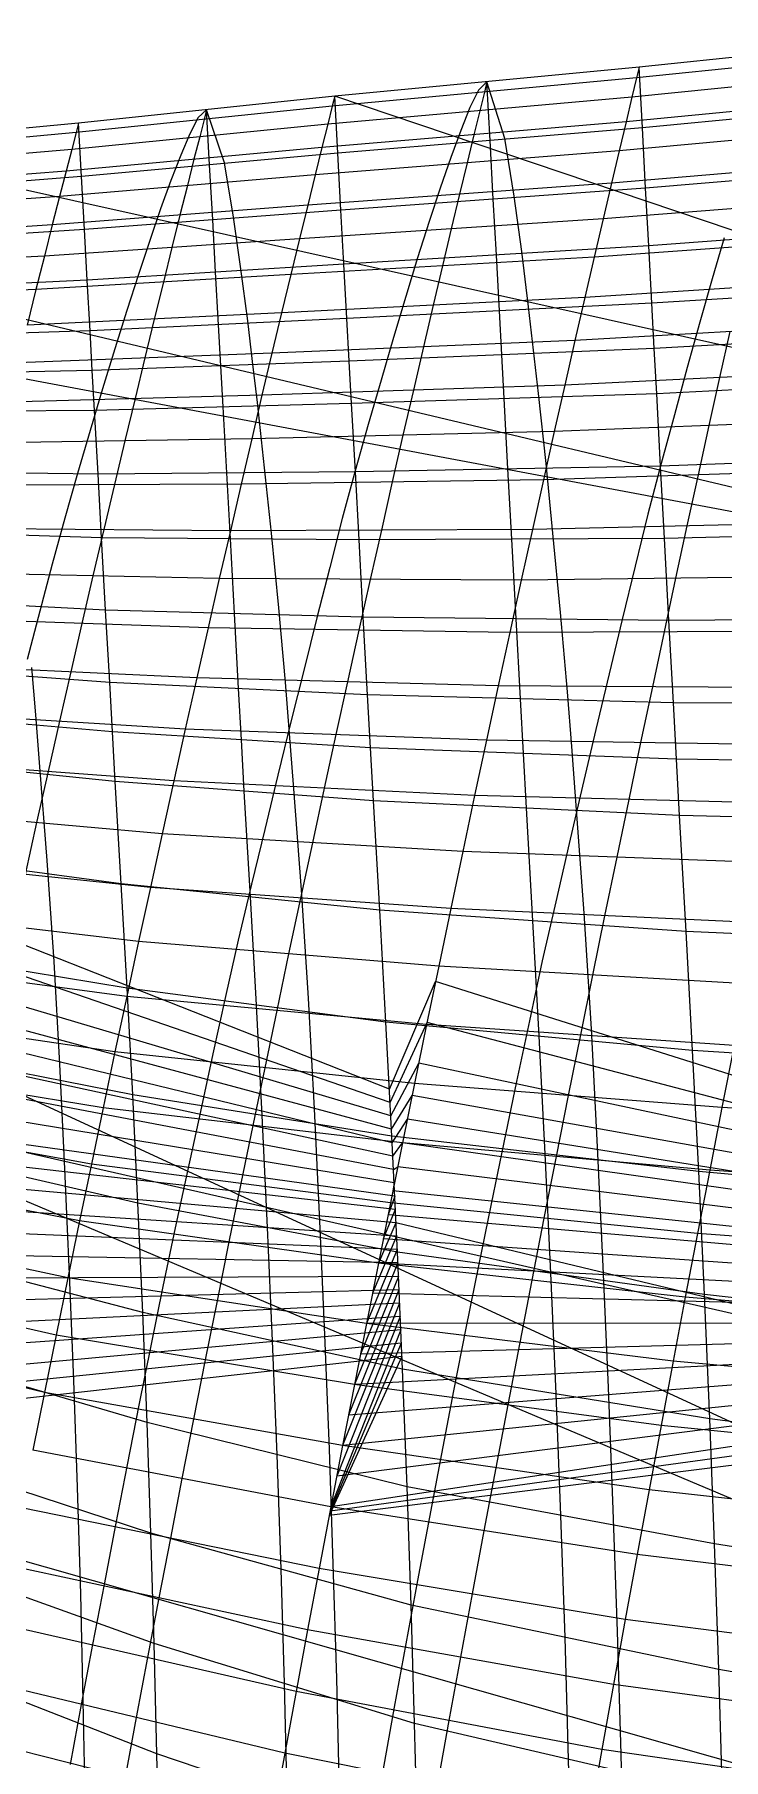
# Model space of a CAD drawing. Extents: x -530 to 530, y -2 to 255.
# Drawn here: x -480.3 to -453.5, y 173.8 to 240.8 of the extents above; entities that cross this region are included whole.
import ezdxf

# ---------------------------------------------------------------- set-up
doc = ezdxf.new("R2010")
doc.units = 0
doc.header["$MEASUREMENT"] = 0
doc.layers.add('default', color=7, linetype='Continuous')

msp = doc.modelspace()

# ---------------------------------------------------------------- linework, layer by layer
at = {"layer": 'default', "color": 5, "linetype": 'Continuous'}
for p, q in [((-444.76, 240.751, 184.698), (-456.807, 239.477, 199.979)), ((-444.76, 240.751, 184.698), (-456.807, 239.477, 199.979)), ((-444.86, 240.316, 184.645), (-456.906, 239.065, 199.933)), ((-456.807, 239.477, 199.979), (-468.616, 238.355, 214.58)), ((-456.807, 239.477, 199.979), (-468.616, 238.355, 214.58)), ((-445.043, 239.526, 184.548), (-457.085, 238.317, 199.849)), ((-456.807, 239.477, 199.979), (-456.906, 239.065, 199.933)), ((-456.906, 239.065, 199.933), (-468.713, 237.967, 214.54)), ((-445.275, 238.514, 184.426), (-457.314, 237.358, 199.742)), ((-456.906, 239.065, 199.933), (-457.085, 238.317, 199.849)), ((-468.713, 237.967, 214.54), (-478.653, 236.945, 229.655)), ((-468.616, 238.355, 214.58), (-478.559, 237.306, 229.687)), ((-468.616, 238.355, 214.58), (-478.559, 237.306, 229.687)), ((-457.085, 238.317, 199.849), (-468.889, 237.264, 214.468)), ((-468.713, 237.967, 214.54), (-468.889, 237.264, 214.468)), ((-468.616, 238.355, 214.58), (-468.713, 237.967, 214.54)), ((-457.085, 238.317, 199.849), (-457.314, 237.358, 199.742)), ((-478.559, 237.306, 229.687), (-488.165, 236.398, 244.044)), ((-478.559, 237.306, 229.687), (-488.165, 236.398, 244.044)), ((-468.889, 237.264, 214.468), (-478.823, 236.289, 229.595)), ((-478.559, 237.306, 229.687), (-478.653, 236.945, 229.655)), ((-457.314, 237.358, 199.742), (-469.113, 236.362, 214.377)), ((-468.889, 237.264, 214.468), (-469.113, 236.362, 214.377)), ((-457.314, 237.358, 199.742), (-457.581, 236.236, 199.618)), ((-445.546, 237.328, 184.284), (-457.581, 236.236, 199.618)), ((-478.653, 236.945, 229.655), (-488.255, 236.064, 244.019)), ((-478.653, 236.945, 229.655), (-478.823, 236.289, 229.595)), ((-478.823, 236.289, 229.595), (-488.419, 235.458, 243.973)), ((-469.113, 236.362, 214.377), (-479.04, 235.448, 229.52)), ((-478.823, 236.289, 229.595), (-479.04, 235.448, 229.52)), ((-469.113, 236.362, 214.377), (-469.374, 235.307, 214.271)), ((-457.581, 236.236, 199.618), (-469.374, 235.307, 214.271)), ((-457.581, 236.236, 199.618), (-457.88, 234.975, 199.479)), ((-445.848, 235.996, 184.126), (-457.88, 234.975, 199.479)), ((-479.04, 235.448, 229.52), (-488.627, 234.681, 243.915)), ((-479.04, 235.448, 229.52), (-479.294, 234.463, 229.432)), ((-469.374, 235.307, 214.271), (-479.294, 234.463, 229.432)), ((-469.374, 235.307, 214.271), (-469.666, 234.121, 214.154)), ((-479.294, 234.463, 229.432), (-488.871, 233.771, 243.848)), ((-479.294, 234.463, 229.432), (-479.576, 233.357, 229.335)), ((-457.88, 234.975, 199.479), (-469.666, 234.121, 214.154)), ((-457.88, 234.975, 199.479), (-458.203, 233.597, 199.33)), ((-446.176, 234.541, 183.955), (-458.203, 233.597, 199.33)), ((-469.666, 234.121, 214.154), (-479.576, 233.357, 229.335)), ((-469.666, 234.121, 214.154), (-469.982, 232.825, 214.027)), ((-479.576, 233.357, 229.335), (-489.142, 232.749, 243.774)), ((-479.576, 233.357, 229.335), (-479.883, 232.148, 229.23)), ((-458.203, 233.597, 199.33), (-469.982, 232.825, 214.027)), ((-458.203, 233.597, 199.33), (-458.549, 232.113, 199.172)), ((-469.982, 232.825, 214.027), (-479.883, 232.148, 229.23)), ((-469.982, 232.825, 214.027), (-470.321, 231.429, 213.892)), ((-446.527, 232.974, 183.774), (-458.549, 232.113, 199.172)), ((-479.883, 232.148, 229.23), (-489.437, 231.632, 243.694)), ((-479.883, 232.148, 229.23), (-480.21, 230.846, 229.119)), ((-458.549, 232.113, 199.172), (-470.321, 231.429, 213.892)), ((-458.549, 232.113, 199.172), (-458.914, 230.537, 199.005)), ((-470.321, 231.429, 213.892), (-480.21, 230.846, 229.119)), ((-470.321, 231.429, 213.892), (-470.678, 229.947, 213.75)), ((-446.897, 231.31, 183.583), (-458.914, 230.537, 199.005)), ((-480.21, 230.846, 229.119), (-489.751, 230.43, 243.609)), ((-480.21, 230.846, 229.119), (-480.556, 229.463, 229.002)), ((-458.914, 230.537, 199.005), (-470.678, 229.947, 213.75)), ((-458.914, 230.537, 199.005), (-459.295, 228.875, 198.833)), ((-470.678, 229.947, 213.75), (-480.556, 229.463, 229.002)), ((-470.678, 229.947, 213.75), (-471.051, 228.385, 213.604)), ((-447.283, 229.555, 183.386), (-459.295, 228.875, 198.833)), ((-471.051, 228.385, 213.604), (-480.918, 228.006, 228.881)), ((-471.051, 228.385, 213.604), (-471.439, 226.753, 213.452)), ((-459.295, 228.875, 198.833), (-471.051, 228.385, 213.604)), ((-459.295, 228.875, 198.833), (-459.691, 227.14, 198.654)), ((-447.685, 227.723, 183.18), (-459.691, 227.14, 198.654)), ((-459.691, 227.14, 198.654), (-471.439, 226.753, 213.452)), ((-459.691, 227.14, 198.654), (-460.098, 225.335, 198.471)), ((-471.439, 226.753, 213.452), (-481.293, 226.483, 228.755)), ((-471.439, 226.753, 213.452), (-471.837, 225.055, 213.297)), ((-448.098, 225.816, 182.971), (-460.098, 225.335, 198.471)), ((-471.837, 225.055, 213.297), (-481.68, 224.899, 228.628)), ((-471.837, 225.055, 213.297), (-472.248, 223.298, 213.138)), ((-460.098, 225.335, 198.471), (-471.837, 225.055, 213.297)), ((-460.098, 225.335, 198.471), (-460.518, 223.467, 198.284)), ((-448.524, 223.844, 182.757), (-460.518, 223.467, 198.284)), ((-472.248, 223.298, 213.138), (-482.077, 223.26, 228.497)), ((-472.248, 223.298, 213.138), (-472.667, 221.488, 212.977)), ((-460.518, 223.467, 198.284), (-472.248, 223.298, 213.138)), ((-460.518, 223.467, 198.284), (-460.946, 221.541, 198.095)), ((-448.958, 221.811, 182.539), (-460.946, 221.541, 198.095)), ((-472.667, 221.488, 212.977), (-482.484, 221.571, 228.365)), ((-472.667, 221.488, 212.977), (-473.094, 219.627, 212.815)), ((-460.946, 221.541, 198.095), (-472.667, 221.488, 212.977)), ((-460.946, 221.541, 198.095), (-461.382, 219.563, 197.903)), ((-473.094, 219.627, 212.815), (-482.897, 219.836, 228.232)), ((-449.4, 219.722, 182.319), (-461.382, 219.563, 197.903)), ((-473.094, 219.627, 212.815), (-473.529, 217.722, 212.65)), ((-461.382, 219.563, 197.903), (-473.094, 219.627, 212.815)), ((-461.382, 219.563, 197.903), (-461.827, 217.538, 197.709)), ((-473.529, 217.722, 212.65), (-483.319, 218.058, 228.097)), ((-473.529, 217.722, 212.65), (-473.968, 215.775, 212.486)), ((-461.827, 217.538, 197.709), (-473.529, 217.722, 212.65)), ((-461.827, 217.538, 197.709), (-462.275, 215.468, 197.514)), ((-449.851, 217.583, 182.096), (-461.827, 217.538, 197.709)), ((-473.968, 215.775, 212.486), (-483.744, 216.242, 227.962)), ((-473.968, 215.775, 212.486), (-474.414, 213.79, 212.32)), ((-462.275, 215.468, 197.514), (-473.968, 215.775, 212.486)), ((-462.275, 215.468, 197.514), (-462.73, 213.357, 197.318)), ((-450.306, 215.397, 181.873), (-462.275, 215.468, 197.514)), ((-474.414, 213.79, 212.32), (-484.176, 214.39, 227.826)), ((-474.414, 213.79, 212.32), (-474.863, 211.772, 212.154)), ((-462.73, 213.357, 197.318), (-474.414, 213.79, 212.32)), ((-462.73, 213.357, 197.318), (-463.189, 211.211, 197.121)), ((-450.767, 213.168, 181.647), (-462.73, 213.357, 197.318)), ((-474.863, 211.772, 212.154), (-484.611, 212.507, 227.69)), ((-474.863, 211.772, 212.154), (-475.315, 209.72, 211.989)), ((-463.189, 211.211, 197.121), (-474.863, 211.772, 212.154)), ((-463.189, 211.211, 197.121), (-463.65, 209.029, 196.926)), ((-451.232, 210.902, 181.421), (-463.189, 211.211, 197.121)), ((-475.315, 209.72, 211.989), (-485.049, 210.592, 227.555)), ((-475.315, 209.72, 211.989), (-475.769, 207.64, 211.824)), ((-463.65, 209.029, 196.926), (-475.315, 209.72, 211.989)), ((-463.65, 209.029, 196.926), (-464.115, 206.818, 196.73)), ((-451.7, 208.598, 181.196), (-463.65, 209.029, 196.926)), ((-475.769, 207.64, 211.824), (-485.49, 208.652, 227.421)), ((-475.769, 207.64, 211.824), (-476.227, 205.535, 211.658)), ((-464.115, 206.818, 196.73), (-475.769, 207.64, 211.824)), ((-476.227, 205.535, 211.658), (-485.933, 206.688, 227.286)), ((-464.115, 206.818, 196.73), (-464.583, 204.58, 196.533)), ((-452.171, 206.263, 180.97), (-464.115, 206.818, 196.73)), ((-476.227, 205.535, 211.658), (-476.684, 203.405, 211.495)), ((-464.583, 204.58, 196.533), (-476.227, 205.535, 211.658)), ((-476.684, 203.405, 211.495), (-486.376, 204.701, 227.153)), ((-464.583, 204.58, 196.533), (-465.05, 202.315, 196.34)), ((-452.645, 203.9, 180.744), (-464.583, 204.58, 196.533)), ((-476.684, 203.405, 211.495), (-477.143, 201.254, 211.333)), ((-465.05, 202.315, 196.34), (-476.684, 203.405, 211.495)), ((-477.143, 201.254, 211.333), (-486.821, 202.694, 227.021)), ((-465.05, 202.315, 196.34), (-465.518, 200.028, 196.147)), ((-453.118, 201.509, 180.521), (-465.05, 202.315, 196.34)), ((-477.143, 201.254, 211.333), (-477.601, 199.085, 211.172)), ((-465.518, 200.028, 196.147), (-477.143, 201.254, 211.333)), ((-453.118, 201.509, 180.521), (-453.593, 199.094, 180.298)), ((-477.601, 199.085, 211.172), (-487.265, 200.67, 226.89)), ((-465.518, 200.028, 196.147), (-465.986, 197.722, 195.955)), ((-453.593, 199.094, 180.298), (-465.518, 200.028, 196.147)), ((-477.601, 199.085, 211.172), (-478.06, 196.899, 211.012)), ((-465.986, 197.722, 195.955), (-477.601, 199.085, 211.172)), ((-453.593, 199.094, 180.298), (-454.068, 196.659, 180.077)), ((-439.705, 198.286, 165.255), (-453.593, 199.094, 180.298)), ((-478.06, 196.899, 211.012), (-487.71, 198.631, 226.761)), ((-465.986, 197.722, 195.955), (-466.455, 195.398, 195.765)), ((-454.068, 196.659, 180.077), (-465.986, 197.722, 195.955)), ((-478.06, 196.899, 211.012), (-478.517, 194.699, 210.855)), ((-466.455, 195.398, 195.765), (-478.06, 196.899, 211.012)), ((-478.517, 194.699, 210.855), (-488.153, 196.578, 226.633)), ((-454.068, 196.659, 180.077), (-454.543, 194.205, 179.858)), ((-440.179, 195.733, 165), (-454.068, 196.659, 180.077)), ((-466.455, 195.398, 195.765), (-466.921, 193.06, 195.578)), ((-454.543, 194.205, 179.858), (-466.455, 195.398, 195.765)), ((-478.972, 192.487, 210.7), (-488.594, 194.514, 226.508)), ((-478.517, 194.699, 210.855), (-478.972, 192.487, 210.7)), ((-466.921, 193.06, 195.578), (-478.517, 194.699, 210.855)), ((-454.543, 194.205, 179.858), (-455.016, 191.736, 179.641)), ((-440.654, 193.16, 164.748), (-454.543, 194.205, 179.858)), ((-466.921, 193.06, 195.578), (-467.386, 190.707, 195.393)), ((-455.016, 191.736, 179.641), (-466.921, 193.06, 195.578)), ((-479.426, 190.264, 210.547), (-489.034, 192.439, 226.384)), ((-478.972, 192.487, 210.7), (-479.426, 190.264, 210.547)), ((-467.386, 190.707, 195.393), (-478.972, 192.487, 210.7)), ((-455.016, 191.736, 179.641), (-455.487, 189.252, 179.427)), ((-441.127, 190.57, 164.498), (-455.016, 191.736, 179.641)), ((-479.876, 188.032, 210.397), (-489.47, 190.357, 226.263)), ((-479.426, 190.264, 210.547), (-479.876, 188.032, 210.397)), ((-467.849, 188.344, 195.21), (-479.426, 190.264, 210.547)), ((-467.386, 190.707, 195.393), (-467.849, 188.344, 195.21)), ((-455.487, 189.252, 179.427), (-467.386, 190.707, 195.393)), ((-455.487, 189.252, 179.427), (-455.956, 186.756, 179.215)), ((-441.598, 187.966, 164.251), (-455.487, 189.252, 179.427)), ((-467.849, 188.344, 195.21), (-468.309, 185.971, 195.03)), ((-455.956, 186.756, 179.215), (-467.849, 188.344, 195.21)), ((-479.876, 188.032, 210.397), (-480.325, 185.793, 210.249)), ((-468.309, 185.971, 195.03), (-479.876, 188.032, 210.397)), ((-455.956, 186.756, 179.215), (-456.422, 184.252, 179.007)), ((-442.067, 185.349, 164.007), (-455.956, 186.756, 179.215)), ((-468.767, 183.591, 194.853), (-480.325, 185.793, 210.249)), ((-468.309, 185.971, 195.03), (-468.767, 183.591, 194.853)), ((-456.422, 184.252, 179.007), (-468.309, 185.971, 195.03)), ((-456.422, 184.252, 179.007), (-456.886, 181.738, 178.802)), ((-442.533, 182.722, 163.766), (-456.422, 184.252, 179.007)), ((-469.22, 181.207, 194.68), (-480.768, 183.55, 210.104)), ((-468.767, 183.591, 194.853), (-469.22, 181.207, 194.68)), ((-456.886, 181.738, 178.802), (-468.767, 183.591, 194.853)), ((-456.886, 181.738, 178.802), (-457.345, 179.221, 178.601)), ((-442.997, 180.087, 163.529), (-456.886, 181.738, 178.802)), ((-469.669, 178.817, 194.51), (-481.208, 181.303, 209.963)), ((-469.22, 181.207, 194.68), (-469.669, 178.817, 194.51)), ((-457.345, 179.221, 178.601), (-469.22, 181.207, 194.68)), ((-470.115, 176.426, 194.343), (-481.645, 179.054, 209.824)), ((-469.669, 178.817, 194.51), (-470.115, 176.426, 194.343)), ((-457.801, 176.698, 178.404), (-469.669, 178.817, 194.51)), ((-457.345, 179.221, 178.601), (-457.801, 176.698, 178.404)), ((-443.455, 177.447, 163.297), (-457.345, 179.221, 178.601)), ((-470.555, 174.035, 194.181), (-482.076, 176.804, 209.689)), ((-470.115, 176.426, 194.343), (-470.555, 174.035, 194.181)), ((-458.252, 174.173, 178.21), (-470.115, 176.426, 194.343)), ((-457.801, 176.698, 178.404), (-458.252, 174.173, 178.21)), ((-443.911, 174.802, 163.068), (-457.801, 176.698, 178.404)), ((-470.99, 171.645, 194.022), (-482.503, 174.556, 209.558)), ((-458.252, 174.173, 178.21), (-458.698, 171.649, 178.021)), ((-444.362, 172.155, 162.844), (-458.252, 174.173, 178.21)), ((-470.555, 174.035, 194.181), (-470.99, 171.645, 194.022)), ((-458.698, 171.649, 178.021), (-470.555, 174.035, 194.181))]:
    msp.add_line(p, q, dxfattribs=at)
at = {"layer": 'default', "color": 3, "linetype": 'Continuous'}
for p, q in [((-456.68, 237.131, 200.264), (-456.807, 239.477, 199.979)), ((-468.495, 236.145, 214.841), (-468.616, 238.355, 214.58)), ((-444.629, 238.277, 185.006), (-456.68, 237.131, 200.264)), ((-478.444, 235.242, 229.925), (-478.559, 237.306, 229.687)), ((-456.68, 237.131, 200.264), (-468.495, 236.145, 214.841)), ((-456.554, 234.785, 200.55), (-456.68, 237.131, 200.264)), ((-468.495, 236.145, 214.841), (-478.444, 235.242, 229.925)), ((-468.374, 233.936, 215.103), (-468.495, 236.145, 214.841)), ((-444.499, 235.803, 185.314), (-456.554, 234.785, 200.55)), ((-478.444, 235.242, 229.925), (-488.056, 234.487, 244.257)), ((-478.329, 233.177, 230.162), (-478.444, 235.242, 229.925)), ((-456.554, 234.785, 200.55), (-468.374, 233.936, 215.103)), ((-456.434, 232.55, 200.821), (-456.554, 234.785, 200.55)), ((-468.374, 233.936, 215.103), (-478.329, 233.177, 230.162)), ((-468.259, 231.831, 215.352), (-468.374, 233.936, 215.103)), ((-478.329, 233.177, 230.162), (-487.946, 232.577, 244.469)), ((-478.22, 231.211, 230.389), (-478.329, 233.177, 230.162)), ((-444.375, 233.446, 185.608), (-456.434, 232.55, 200.821)), ((-456.434, 232.55, 200.821), (-468.259, 231.831, 215.352)), ((-456.314, 230.315, 201.092), (-456.434, 232.55, 200.821)), ((-468.259, 231.831, 215.352), (-478.22, 231.211, 230.389)), ((-468.144, 229.726, 215.601), (-468.259, 231.831, 215.352)), ((-478.22, 231.211, 230.389), (-487.842, 230.757, 244.672)), ((-478.11, 229.244, 230.615), (-478.22, 231.211, 230.389)), ((-444.25, 231.088, 185.901), (-456.314, 230.315, 201.092)), ((-468.144, 229.726, 215.601), (-478.11, 229.244, 230.615)), ((-456.314, 230.315, 201.092), (-468.144, 229.726, 215.601)), ((-468.052, 228.075, 215.797), (-468.144, 229.726, 215.601)), ((-456.219, 228.561, 201.306), (-456.314, 230.315, 201.092)), ((-478.11, 229.244, 230.615), (-487.737, 228.938, 244.875)), ((-478.024, 227.701, 230.793), (-478.11, 229.244, 230.615)), ((-444.152, 229.24, 186.132), (-456.219, 228.561, 201.306)), ((-456.219, 228.561, 201.306), (-468.052, 228.075, 215.797)), ((-456.123, 226.808, 201.519), (-456.219, 228.561, 201.306)), ((-478.024, 227.701, 230.793), (-487.655, 227.51, 245.034)), ((-468.052, 228.075, 215.797), (-478.024, 227.701, 230.793)), ((-477.937, 226.159, 230.97), (-478.024, 227.701, 230.793)), ((-467.961, 226.423, 215.993), (-468.052, 228.075, 215.797)), ((-444.054, 227.391, 186.363), (-456.123, 226.808, 201.519)), ((-467.961, 226.423, 215.993), (-477.937, 226.159, 230.97)), ((-456.123, 226.808, 201.519), (-467.961, 226.423, 215.993)), ((-467.817, 223.779, 216.306), (-467.961, 226.423, 215.993)), ((-455.972, 224, 201.86), (-456.123, 226.808, 201.519)), ((-477.937, 226.159, 230.97), (-487.572, 226.082, 245.193)), ((-477.8, 223.688, 231.254), (-477.937, 226.159, 230.97)), ((-443.898, 224.429, 186.732), (-455.972, 224, 201.86)), ((-477.8, 223.688, 231.254), (-487.441, 223.796, 245.448)), ((-467.817, 223.779, 216.306), (-477.8, 223.688, 231.254)), ((-477.662, 221.217, 231.539), (-477.8, 223.688, 231.254)), ((-455.972, 224, 201.86), (-467.817, 223.779, 216.306)), ((-467.672, 221.134, 216.619), (-467.817, 223.779, 216.306)), ((-455.822, 221.192, 202.201), (-455.972, 224, 201.86)), ((-477.662, 221.217, 231.539), (-487.31, 221.51, 245.703)), ((-477.506, 218.409, 231.862), (-477.662, 221.217, 231.539)), ((-467.672, 221.134, 216.619), (-477.662, 221.217, 231.539)), ((-455.822, 221.192, 202.201), (-467.672, 221.134, 216.619)), ((-467.507, 218.129, 216.974), (-467.672, 221.134, 216.619)), ((-443.742, 221.468, 187.101), (-455.822, 221.192, 202.201)), ((-455.65, 218.001, 202.589), (-455.822, 221.192, 202.201)), ((-477.506, 218.409, 231.862), (-487.161, 218.911, 245.992)), ((-477.349, 215.601, 232.185), (-477.506, 218.409, 231.862)), ((-467.507, 218.129, 216.974), (-477.506, 218.409, 231.862)), ((-467.343, 215.123, 217.33), (-467.507, 218.129, 216.974)), ((-455.65, 218.001, 202.589), (-467.507, 218.129, 216.974)), ((-443.564, 218.102, 187.52), (-455.65, 218.001, 202.589)), ((-455.478, 214.81, 202.977), (-455.65, 218.001, 202.589)), ((-477.349, 215.601, 232.185), (-487.012, 216.313, 246.281)), ((-477.242, 213.675, 232.406), (-477.349, 215.601, 232.185)), ((-467.343, 215.123, 217.33), (-477.349, 215.601, 232.185)), ((-467.229, 213.062, 217.574), (-467.343, 215.123, 217.33)), ((-455.478, 214.81, 202.977), (-467.343, 215.123, 217.33)), ((-477.242, 213.675, 232.406), (-486.91, 214.531, 246.48)), ((-455.36, 212.621, 203.243), (-455.478, 214.81, 202.977)), ((-443.387, 214.737, 187.939), (-455.478, 214.81, 202.977)), ((-477.134, 211.749, 232.628), (-477.242, 213.675, 232.406)), ((-467.229, 213.062, 217.574), (-477.242, 213.675, 232.406)), ((-467.116, 211.001, 217.818), (-467.229, 213.062, 217.574)), ((-455.36, 212.621, 203.243), (-467.229, 213.062, 217.574)), ((-477.134, 211.749, 232.628), (-486.807, 212.749, 246.679)), ((-455.241, 210.433, 203.509), (-455.36, 212.621, 203.243)), ((-443.265, 212.429, 188.227), (-455.36, 212.621, 203.243)), ((-476.898, 207.786, 233.094), (-477.134, 211.749, 232.628)), ((-467.116, 211.001, 217.818), (-477.134, 211.749, 232.628)), ((-466.868, 206.759, 218.332), (-467.116, 211.001, 217.818)), ((-455.241, 210.433, 203.509), (-467.116, 211.001, 217.818)), ((-454.983, 205.929, 204.069), (-455.241, 210.433, 203.509)), ((-443.142, 210.121, 188.515), (-455.241, 210.433, 203.509)), ((-476.898, 207.786, 233.094), (-486.582, 209.081, 247.096)), ((-476.67, 203.724, 233.562), (-476.898, 207.786, 233.094)), ((-466.868, 206.759, 218.332), (-476.898, 207.786, 233.094)), ((-466.494, 199.807, 219.15), (-485.77, 207.411, 227.335)), ((-466.628, 202.412, 218.848), (-466.868, 206.759, 218.332)), ((-454.983, 205.929, 204.069), (-466.868, 206.759, 218.332)), ((-466.467, 199.288, 219.21), (-486.073, 206.056, 227.244)), ((-454.732, 201.312, 204.631), (-454.983, 205.929, 204.069)), ((-442.875, 205.371, 189.121), (-454.983, 205.929, 204.069)), ((-476.67, 203.724, 233.562), (-486.365, 205.323, 247.515)), ((-466.441, 198.769, 219.27), (-486.376, 204.701, 227.153)), ((-466.414, 198.25, 219.33), (-486.599, 203.697, 227.087)), ((-476.454, 199.585, 234.029), (-476.67, 203.724, 233.562)), ((-466.628, 202.412, 218.848), (-476.67, 203.724, 233.562)), ((-442.441, 196.961, 190.161), (-464.706, 203.982, 196.482)), ((-466.388, 197.731, 219.389), (-486.821, 202.694, 227.021)), ((-466.4, 197.981, 219.361), (-466.628, 202.412, 218.848)), ((-454.732, 201.312, 204.631), (-466.628, 202.412, 218.848)), ((-442.415, 196.442, 190.224), (-465.031, 202.401, 196.348)), ((-466.364, 197.212, 219.448), (-487.043, 201.682, 226.956)), ((-476.454, 199.585, 234.029), (-486.159, 201.492, 247.934)), ((-454.495, 196.608, 205.19), (-454.732, 201.312, 204.631)), ((-442.617, 200.503, 189.729), (-454.732, 201.312, 204.631)), ((-466.339, 196.693, 219.507), (-487.265, 200.67, 226.89)), ((-442.39, 195.923, 190.287), (-465.356, 200.819, 196.214)), ((-466.315, 196.174, 219.565), (-487.487, 199.651, 226.825)), ((-476.252, 195.385, 234.491), (-476.454, 199.585, 234.029)), ((-466.4, 197.981, 219.361), (-476.454, 199.585, 234.029)), ((-442.365, 195.405, 190.35), (-465.612, 199.567, 196.109)), ((-466.29, 195.655, 219.624), (-487.71, 198.631, 226.761)), ((-442.341, 194.886, 190.411), (-465.799, 198.645, 196.032)), ((-466.266, 195.136, 219.683), (-487.931, 197.605, 226.697)), ((-476.252, 195.385, 234.491), (-485.968, 197.606, 248.349)), ((-466.187, 193.485, 219.869), (-466.4, 197.981, 219.361)), ((-454.495, 196.608, 205.19), (-466.4, 197.981, 219.361)), ((-442.317, 194.367, 190.473), (-465.986, 197.722, 195.955)), ((-466.241, 194.617, 219.741), (-488.153, 196.578, 226.633)), ((-442.293, 193.849, 190.534), (-466.174, 196.793, 195.879)), ((-454.272, 191.834, 205.743), (-454.495, 196.608, 205.19)), ((-442.371, 195.541, 190.333), (-454.495, 196.608, 205.19)), ((-466.216, 194.099, 219.8), (-488.373, 195.546, 226.57)), ((-442.27, 193.33, 190.596), (-466.361, 195.863, 195.803)), ((-476.065, 191.14, 234.947), (-476.252, 195.385, 234.491)), ((-466.187, 193.485, 219.869), (-476.252, 195.385, 234.491)), ((-442.246, 192.812, 190.657), (-466.548, 194.931, 195.728)), ((-466.192, 193.58, 219.859), (-488.594, 194.514, 226.508)), ((-476.065, 191.14, 234.947), (-485.789, 193.678, 248.76)), ((-442.222, 192.293, 190.719), (-466.735, 193.995, 195.653)), ((-466.169, 193.061, 219.916), (-488.814, 193.477, 226.446)), ((-442.198, 191.774, 190.78), (-466.921, 193.06, 195.578)), ((-465.989, 188.942, 220.37), (-466.187, 193.485, 219.869)), ((-454.272, 191.834, 205.743), (-466.187, 193.485, 219.869)), ((-466.146, 192.542, 219.973), (-489.034, 192.439, 226.384)), ((-466.124, 192.023, 220.03), (-489.252, 191.398, 226.323)), ((-442.174, 191.256, 190.841), (-467.154, 191.883, 195.485)), ((-454.064, 187.01, 206.287), (-454.272, 191.834, 205.743)), ((-442.14, 190.506, 190.93), (-454.272, 191.834, 205.743)), ((-466.078, 190.985, 220.145), (-489.688, 189.313, 226.203)), ((-466.101, 191.504, 220.088), (-489.47, 190.357, 226.263)), ((-475.896, 186.866, 235.394), (-476.065, 191.14, 234.947)), ((-465.989, 188.942, 220.37), (-476.065, 191.14, 234.947)), ((-466.056, 190.467, 220.202), (-489.905, 188.268, 226.144)), ((-442.128, 190.218, 190.964), (-467.618, 189.525, 195.301)), ((-442.151, 190.737, 190.903), (-467.386, 190.707, 195.393)), ((-466.033, 189.948, 220.259), (-490.063, 187.501, 226.101)), ((-475.896, 186.866, 235.394), (-485.628, 189.724, 249.162)), ((-442.106, 189.7, 191.023), (-467.849, 188.344, 195.21)), ((-466.01, 189.429, 220.317), (-490.22, 186.733, 226.059)), ((-442.084, 189.181, 191.083), (-468.079, 187.157, 195.12)), ((-465.81, 184.367, 220.86), (-465.989, 188.942, 220.37)), ((-454.064, 187.01, 206.287), (-465.989, 188.942, 220.37)), ((-442.062, 188.663, 191.143), (-468.309, 185.971, 195.03)), ((-442.018, 187.625, 191.263), (-468.767, 183.591, 194.853)), ((-442.04, 188.144, 191.203), (-468.538, 184.781, 194.942)), ((-475.747, 182.577, 235.828), (-475.896, 186.866, 235.394)), ((-465.81, 184.367, 220.86), (-475.896, 186.866, 235.394)), ((-441.996, 187.107, 191.323), (-468.798, 183.427, 194.841)), ((-453.876, 182.152, 206.819), (-454.064, 187.01, 206.287)), ((-441.925, 185.419, 191.518), (-454.064, 187.01, 206.287)), ((-441.974, 186.588, 191.383), (-468.829, 183.264, 194.829)), ((-475.747, 182.577, 235.828), (-485.487, 185.755, 249.555)), ((-465.652, 179.777, 221.336), (-465.81, 184.367, 220.86)), ((-453.876, 182.152, 206.819), (-465.81, 184.367, 220.86)), ((-475.619, 178.285, 236.249), (-475.747, 182.577, 235.828)), ((-465.652, 179.777, 221.336), (-475.747, 182.577, 235.828)), ((-453.709, 177.277, 207.335), (-453.876, 182.152, 206.819)), ((-441.729, 180.295, 192.092), (-453.876, 182.152, 206.819)), ((-475.619, 178.285, 236.249), (-485.366, 181.784, 249.937)), ((-465.515, 175.182, 221.797), (-465.652, 179.777, 221.336)), ((-453.709, 177.277, 207.335), (-465.652, 179.777, 221.336)), ((-475.513, 174.002, 236.655), (-475.619, 178.285, 236.249)), ((-465.515, 175.182, 221.797), (-475.619, 178.285, 236.249)), ((-475.513, 174.002, 236.655), (-485.267, 177.821, 250.305)), ((-453.565, 172.398, 207.834), (-453.709, 177.277, 207.335)), ((-441.555, 175.153, 192.648), (-453.709, 177.277, 207.335)), ((-465.402, 170.597, 222.239), (-465.515, 175.182, 221.797)), ((-453.565, 172.398, 207.834), (-465.515, 175.182, 221.797)), ((-475.435, 169.738, 237.042), (-475.513, 174.002, 236.655)), ((-465.402, 170.597, 222.239), (-475.513, 174.002, 236.655))]:
    msp.add_line(p, q, dxfattribs=at)
at = {"layer": 'default', "color": 4, "linetype": 'Continuous'}
for p, q in [((-463.037, 238.591, 207.058), (-463.369, 237.916, 206.859)), ((-462.712, 238.916, 207.28), (-463.037, 238.591, 207.058)), ((-462.016, 236.72, 207.981), (-462.712, 238.916, 207.28)), ((-473.588, 237.83, 222.134), (-473.911, 237.529, 221.935)), ((-472.899, 235.77, 222.77), (-473.588, 237.83, 222.134)), ((-463.369, 237.916, 206.859), (-463.728, 237.028, 206.655)), ((-473.911, 237.529, 221.935), (-474.239, 236.9, 221.759)), ((-474.239, 236.9, 221.759), (-474.593, 236.07, 221.58)), ((-463.728, 237.028, 206.655), (-464.116, 235.979, 206.443)), ((-461.653, 234.477, 208.434), (-462.016, 236.72, 207.981)), ((-474.593, 236.07, 221.58), (-474.974, 235.089, 221.395)), ((-472.542, 233.665, 223.182), (-472.899, 235.77, 222.77)), ((-464.116, 235.979, 206.443), (-464.527, 234.79, 206.225)), ((-474.974, 235.089, 221.395), (-475.377, 233.977, 221.205)), ((-464.527, 234.79, 206.225), (-464.956, 233.486, 206.001)), ((-461.362, 232.332, 208.824), (-461.653, 234.477, 208.434)), ((-475.377, 233.977, 221.205), (-475.795, 232.757, 221.013)), ((-472.257, 231.653, 223.536), (-472.542, 233.665, 223.182)), ((-464.956, 233.486, 206.001), (-465.4, 232.076, 205.774)), ((-475.795, 232.757, 221.013), (-476.234, 231.438, 220.815)), ((-453.5, 232.854, 190.647), (-453.969, 231.263, 190.382)), ((-465.4, 232.076, 205.774), (-465.863, 230.576, 205.541)), ((-461.093, 230.184, 209.197), (-461.362, 232.332, 208.824)), ((-476.234, 231.438, 220.815), (-476.687, 230.035, 220.614)), ((-471.994, 229.637, 223.876), (-472.257, 231.653, 223.536)), ((-453.969, 231.263, 190.382), (-454.446, 229.582, 190.116)), ((-465.863, 230.576, 205.541), (-466.334, 228.991, 205.307)), ((-476.687, 230.035, 220.614), (-477.149, 228.551, 220.413)), ((-460.898, 228.497, 209.478), (-461.093, 230.184, 209.197)), ((-471.803, 228.055, 224.132), (-471.994, 229.637, 223.876)), ((-454.446, 229.582, 190.116), (-454.941, 227.825, 189.843)), ((-477.149, 228.551, 220.413), (-477.626, 227, 220.206)), ((-466.334, 228.991, 205.307), (-466.821, 227.333, 205.067)), ((-460.707, 226.809, 209.756), (-460.898, 228.497, 209.478)), ((-471.616, 226.47, 224.385), (-471.803, 228.055, 224.132)), ((-454.941, 227.825, 189.843), (-455.439, 225.992, 189.572)), ((-466.821, 227.333, 205.067), (-467.313, 225.605, 204.83)), ((-477.626, 227, 220.206), (-478.108, 225.381, 220.002)), ((-471.335, 223.931, 224.779), (-471.616, 226.47, 224.385)), ((-460.418, 224.102, 210.188), (-460.707, 226.809, 209.756)), ((-455.439, 225.992, 189.572), (-455.952, 224.096, 189.294)), ((-478.108, 225.381, 220.002), (-478.603, 223.707, 219.793)), ((-467.313, 225.605, 204.83), (-467.819, 223.816, 204.586)), ((-478.603, 223.707, 219.793), (-479.095, 221.976, 219.59)), ((-471.074, 221.39, 225.158), (-471.335, 223.931, 224.779)), ((-467.819, 223.816, 204.586), (-468.322, 221.967, 204.349)), ((-460.151, 221.393, 210.605), (-460.418, 224.102, 210.188)), ((-455.952, 224.096, 189.294), (-456.463, 222.136, 189.023)), ((-479.095, 221.976, 219.59), (-479.574, 220.191, 219.401)), ((-468.322, 221.967, 204.349), (-468.812, 220.061, 204.127)), ((-456.463, 222.136, 189.023), (-456.959, 220.116, 188.768)), ((-470.787, 218.5, 225.583), (-471.074, 221.39, 225.158)), ((-459.856, 218.313, 211.072), (-460.151, 221.393, 210.605)), ((-479.574, 220.191, 219.401), (-480.06, 218.362, 219.21)), ((-468.812, 220.061, 204.127), (-469.31, 218.108, 203.902)), ((-456.959, 220.116, 188.768), (-457.465, 218.046, 188.511)), ((-480.06, 218.362, 219.21), (-480.545, 216.491, 219.024)), ((-470.527, 215.607, 225.99), (-470.787, 218.5, 225.583)), ((-459.588, 215.229, 211.518), (-459.856, 218.313, 211.072)), ((-469.31, 218.108, 203.902), (-469.806, 216.11, 203.682)), ((-457.465, 218.046, 188.511), (-457.968, 215.928, 188.257)), ((-480.216, 214.335, 240.563), (-480.37, 216.183, 240.324)), ((-469.806, 216.11, 203.682), (-470.314, 214.074, 203.456)), ((-457.968, 215.928, 188.257), (-458.484, 213.771, 187.998)), ((-470.368, 213.62, 226.256), (-470.527, 215.607, 225.99)), ((-459.423, 213.112, 211.81), (-459.588, 215.229, 211.518)), ((-480.069, 212.493, 240.797), (-480.216, 214.335, 240.563)), ((-470.314, 214.074, 203.456), (-470.819, 212.001, 203.235)), ((-470.215, 211.639, 226.516), (-470.368, 213.62, 226.256)), ((-458.484, 213.771, 187.998), (-458.997, 211.574, 187.743)), ((-459.259, 211.001, 212.099), (-459.423, 213.112, 211.81)), ((-479.769, 208.685, 241.284), (-480.069, 212.493, 240.797)), ((-470.819, 212.001, 203.235), (-471.332, 209.895, 203.011)), ((-469.904, 207.545, 227.057), (-470.215, 211.639, 226.516)), ((-458.997, 211.574, 187.743), (-459.518, 209.341, 187.485)), ((-458.942, 206.636, 212.688), (-459.259, 211.001, 212.099)), ((-471.332, 209.895, 203.011), (-471.848, 207.761, 202.787)), ((-459.518, 209.341, 187.485), (-460.041, 207.08, 187.227)), ((-479.506, 204.77, 241.753), (-479.769, 208.685, 241.284)), ((-471.848, 207.761, 202.787), (-472.361, 205.597, 202.568)), ((-469.629, 203.335, 227.578), (-469.904, 207.545, 227.057)), ((-460.041, 207.08, 187.227), (-460.562, 204.787, 186.974)), ((-458.656, 202.149, 213.259), (-458.942, 206.636, 212.688)), ((-472.361, 205.597, 202.568), (-472.854, 203.402, 202.365)), ((-479.286, 200.775, 242.202), (-479.506, 204.77, 241.753)), ((-460.562, 204.787, 186.974), (-461.063, 202.461, 186.739)), ((-466.494, 199.807, 219.15), (-464.706, 203.982, 196.482)), ((-472.854, 203.402, 202.365), (-473.343, 201.184, 202.168)), ((-469.398, 199.039, 228.075), (-469.629, 203.335, 227.578)), ((-466.467, 199.288, 219.21), (-465.031, 202.401, 196.348)), ((-461.063, 202.461, 186.739), (-461.56, 200.111, 186.511)), ((-458.415, 197.571, 213.803), (-458.656, 202.149, 213.259)), ((-473.343, 201.184, 202.168), (-473.825, 198.947, 201.977)), ((-479.09, 196.72, 242.641), (-479.286, 200.775, 242.202)), ((-466.441, 198.769, 219.27), (-465.356, 200.819, 196.214)), ((-466.414, 198.25, 219.33), (-465.612, 199.567, 196.109)), ((-461.56, 200.111, 186.511), (-462.05, 197.741, 186.289)), ((-473.825, 198.947, 201.977), (-474.314, 196.693, 201.783)), ((-469.191, 194.68, 228.56), (-469.398, 199.039, 228.075)), ((-466.388, 197.731, 219.389), (-465.799, 198.645, 196.032)), ((-466.364, 197.212, 219.448), (-465.986, 197.722, 195.955)), ((-462.05, 197.741, 186.289), (-462.547, 195.353, 186.063)), ((-458.197, 192.924, 214.334), (-458.415, 197.571, 213.803)), ((-478.908, 192.623, 243.076), (-479.09, 196.72, 242.641)), ((-474.314, 196.693, 201.783), (-474.802, 194.424, 201.592)), ((-466.339, 196.693, 219.507), (-466.174, 196.793, 195.879)), ((-466.29, 195.655, 219.624), (-466.548, 194.931, 195.728)), ((-466.315, 196.174, 219.565), (-466.361, 195.863, 195.803)), ((-466.266, 195.136, 219.683), (-466.735, 193.995, 195.653)), ((-462.547, 195.353, 186.063), (-463.042, 192.949, 185.84)), ((-474.802, 194.424, 201.592), (-475.287, 192.142, 201.402)), ((-468.999, 190.274, 229.04), (-469.191, 194.68, 228.56)), ((-466.241, 194.617, 219.741), (-466.921, 193.06, 195.578)), ((-466.192, 193.58, 219.859), (-467.386, 190.707, 195.393)), ((-466.216, 194.099, 219.8), (-467.154, 191.883, 195.485)), ((-466.169, 193.061, 219.916), (-467.618, 189.525, 195.301)), ((-463.042, 192.949, 185.84), (-463.535, 190.531, 185.619)), ((-457.994, 188.228, 214.858), (-458.197, 192.924, 214.334)), ((-478.743, 188.495, 243.502), (-478.908, 192.623, 243.076)), ((-466.146, 192.542, 219.973), (-467.849, 188.344, 195.21)), ((-475.287, 192.142, 201.402), (-475.756, 189.844, 201.227)), ((-466.124, 192.023, 220.03), (-468.079, 187.157, 195.12)), ((-466.078, 190.985, 220.145), (-468.538, 184.781, 194.942)), ((-466.101, 191.504, 220.088), (-468.309, 185.971, 195.03)), ((-468.825, 185.836, 229.51), (-468.999, 190.274, 229.04)), ((-466.056, 190.467, 220.202), (-468.767, 183.591, 194.853)), ((-463.535, 190.531, 185.619), (-464.012, 188.097, 185.414)), ((-475.756, 189.844, 201.227), (-476.213, 187.537, 201.06)), ((-466.033, 189.948, 220.259), (-468.798, 183.427, 194.841)), ((-466.01, 189.429, 220.317), (-468.829, 183.264, 194.829)), ((-478.598, 184.353, 243.916), (-478.743, 188.495, 243.502)), ((-457.81, 183.497, 215.37), (-457.994, 188.228, 214.858)), ((-476.213, 187.537, 201.06), (-476.669, 185.221, 200.897)), ((-464.012, 188.097, 185.414), (-464.477, 185.653, 185.219)), ((-468.671, 181.382, 229.966), (-468.825, 185.836, 229.51)), ((-464.477, 185.653, 185.219), (-464.941, 183.199, 185.026)), ((-476.669, 185.221, 200.897), (-477.12, 182.901, 200.736)), ((-478.474, 180.207, 244.319), (-478.598, 184.353, 243.916)), ((-457.648, 178.749, 215.868), (-457.81, 183.497, 215.37)), ((-477.12, 182.901, 200.736), (-477.567, 180.577, 200.579)), ((-464.941, 183.199, 185.026), (-465.399, 180.741, 184.837)), ((-468.539, 176.924, 230.408), (-468.671, 181.382, 229.966)), ((-478.372, 176.068, 244.707), (-478.474, 180.207, 244.319)), ((-477.567, 180.577, 200.579), (-478.01, 178.25, 200.425)), ((-465.399, 180.741, 184.837), (-465.853, 178.28, 184.652)), ((-478.01, 178.25, 200.425), (-478.449, 175.923, 200.275)), ((-465.853, 178.28, 184.652), (-466.305, 175.815, 184.471)), ((-457.508, 173.997, 216.348), (-457.648, 178.749, 215.868)), ((-468.431, 172.473, 230.834), (-468.539, 176.924, 230.408)), ((-478.449, 175.923, 200.275), (-478.882, 173.598, 200.129)), ((-478.296, 171.947, 245.078), (-478.372, 176.068, 244.707)), ((-466.305, 175.815, 184.471), (-466.75, 173.35, 184.293)), ((-457.391, 169.253, 216.811), (-457.508, 173.997, 216.348))]:
    msp.add_line(p, q, dxfattribs=at)
at = {"layer": 'default', "color": 7, "linetype": 'Continuous'}
for p, q in [((-462.809, 238.516, 207.237), (-462.987, 237.791, 207.159)), ((-462.712, 238.916, 207.28), (-462.809, 238.516, 207.237)), ((-462.588, 236.638, 207.553), (-462.712, 238.916, 207.28)), ((-473.588, 237.83, 222.134), (-473.683, 237.456, 222.097)), ((-473.47, 235.693, 222.383), (-473.588, 237.83, 222.134)), ((-462.987, 237.791, 207.159), (-463.214, 236.86, 207.06)), ((-473.683, 237.456, 222.097), (-473.856, 236.776, 222.032)), ((-473.856, 236.776, 222.032), (-474.077, 235.905, 221.949)), ((-463.214, 236.86, 207.06), (-463.478, 235.772, 206.945)), ((-462.464, 234.36, 207.826), (-462.588, 236.638, 207.553)), ((-474.077, 235.905, 221.949), (-474.334, 234.885, 221.852)), ((-463.478, 235.772, 206.945), (-463.773, 234.548, 206.816)), ((-473.352, 233.556, 222.633), (-473.47, 235.693, 222.383)), ((-474.334, 234.885, 221.852), (-474.621, 233.739, 221.744)), ((-463.773, 234.548, 206.816), (-464.093, 233.211, 206.679)), ((-474.621, 233.739, 221.744), (-474.933, 232.486, 221.628)), ((-462.346, 232.19, 208.086), (-462.464, 234.36, 207.826)), ((-473.239, 231.521, 222.87), (-473.352, 233.556, 222.633)), ((-464.093, 233.211, 206.679), (-464.435, 231.771, 206.532)), ((-474.933, 232.486, 221.628), (-475.266, 231.137, 221.505)), ((-464.435, 231.771, 206.532), (-464.796, 230.242, 206.378)), ((-462.229, 230.02, 208.347), (-462.346, 232.19, 208.086)), ((-475.266, 231.137, 221.505), (-475.617, 229.705, 221.376)), ((-473.127, 229.485, 223.108), (-473.239, 231.521, 222.87)), ((-475.617, 229.705, 221.376), (-475.984, 228.195, 221.242)), ((-464.796, 230.242, 206.378), (-465.173, 228.63, 206.218)), ((-462.135, 228.318, 208.551), (-462.229, 230.02, 208.347)), ((-473.038, 227.888, 223.295), (-473.127, 229.485, 223.108)), ((-453.289, 229.215, 191.109), (-453.688, 227.432, 190.917)), ((-465.173, 228.63, 206.218), (-465.565, 226.947, 206.053)), ((-475.984, 228.195, 221.242), (-476.366, 226.618, 221.103)), ((-472.949, 226.291, 223.482), (-473.038, 227.888, 223.295)), ((-462.042, 226.616, 208.756), (-462.135, 228.318, 208.551)), ((-453.688, 227.432, 190.917), (-454.098, 225.575, 190.721)), ((-476.366, 226.618, 221.103), (-476.759, 224.977, 220.962)), ((-465.565, 226.947, 206.053), (-465.968, 225.195, 205.884)), ((-461.895, 223.889, 209.083), (-462.042, 226.616, 208.756)), ((-472.808, 223.733, 223.78), (-472.949, 226.291, 223.482)), ((-465.968, 225.195, 205.884), (-466.383, 223.383, 205.711)), ((-454.098, 225.575, 190.721), (-454.521, 223.655, 190.521)), ((-476.759, 224.977, 220.962), (-477.163, 223.279, 220.818)), ((-472.667, 221.176, 224.079), (-472.808, 223.733, 223.78)), ((-461.747, 221.163, 209.41), (-461.895, 223.889, 209.083)), ((-477.163, 223.279, 220.818), (-477.576, 221.529, 220.671)), ((-466.383, 223.383, 205.711), (-466.807, 221.514, 205.536)), ((-454.521, 223.655, 190.521), (-454.952, 221.676, 190.317)), ((-454.952, 221.676, 190.317), (-455.391, 219.643, 190.111)), ((-477.576, 221.529, 220.671), (-477.996, 219.732, 220.524)), ((-472.507, 218.269, 224.418), (-472.667, 221.176, 224.079)), ((-466.807, 221.514, 205.536), (-467.238, 219.595, 205.359)), ((-461.578, 218.065, 209.782), (-461.747, 221.163, 209.41)), ((-477.996, 219.732, 220.524), (-478.424, 217.89, 220.374)), ((-467.238, 219.595, 205.359), (-467.678, 217.63, 205.18)), ((-455.391, 219.643, 190.111), (-455.839, 217.56, 189.902)), ((-478.424, 217.89, 220.374), (-478.856, 216.009, 220.224)), ((-472.346, 215.362, 224.757), (-472.507, 218.269, 224.418)), ((-461.41, 214.967, 210.153), (-461.578, 218.065, 209.782)), ((-467.678, 217.63, 205.18), (-468.122, 215.622, 205)), ((-455.839, 217.56, 189.902), (-456.29, 215.432, 189.694)), ((-478.856, 216.009, 220.224), (-479.295, 214.09, 220.073)), ((-472.235, 213.369, 224.99), (-472.346, 215.362, 224.757)), ((-468.122, 215.622, 205), (-468.572, 213.573, 204.819)), ((-461.294, 212.842, 210.409), (-461.41, 214.967, 210.153)), ((-456.29, 215.432, 189.694), (-456.749, 213.262, 189.482)), ((-479.295, 214.09, 220.073), (-479.737, 212.14, 219.922)), ((-472.125, 211.375, 225.223), (-472.235, 213.369, 224.99)), ((-468.572, 213.573, 204.819), (-469.026, 211.492, 204.638)), ((-456.749, 213.262, 189.482), (-457.211, 211.057, 189.271)), ((-461.179, 210.717, 210.664), (-461.294, 212.842, 210.409)), ((-479.737, 212.14, 219.922), (-480.182, 210.156, 219.772)), ((-471.883, 207.273, 225.713), (-472.125, 211.375, 225.223)), ((-469.026, 211.492, 204.638), (-469.483, 209.375, 204.457)), ((-457.211, 211.057, 189.271), (-457.675, 208.814, 189.061)), ((-460.925, 206.344, 211.201), (-461.179, 210.717, 210.664)), ((-480.182, 210.156, 219.772), (-480.63, 208.146, 219.622)), ((-469.483, 209.375, 204.457), (-469.942, 207.229, 204.277)), ((-457.675, 208.814, 189.061), (-458.143, 206.54, 188.85)), ((-471.649, 203.068, 226.205), (-471.883, 207.273, 225.713)), ((-469.942, 207.229, 204.277), (-470.405, 205.057, 204.096)), ((-460.68, 201.862, 211.74), (-460.925, 206.344, 211.201)), ((-458.143, 206.54, 188.85), (-458.614, 204.24, 188.639)), ((-470.405, 205.057, 204.096), (-470.867, 202.86, 203.918)), ((-458.614, 204.24, 188.639), (-459.084, 201.912, 188.43)), ((-471.427, 198.783, 226.695), (-471.649, 203.068, 226.205)), ((-470.867, 202.86, 203.918), (-471.33, 200.641, 203.74)), ((-460.448, 197.294, 212.276), (-460.68, 201.862, 211.74)), ((-459.084, 201.912, 188.43), (-459.556, 199.561, 188.223)), ((-471.33, 200.641, 203.74), (-471.794, 198.404, 203.564)), ((-459.556, 199.561, 188.223), (-460.027, 197.191, 188.016)), ((-471.794, 198.404, 203.564), (-472.257, 196.149, 203.389)), ((-471.22, 194.435, 227.18), (-471.427, 198.783, 226.695)), ((-460.027, 197.191, 188.016), (-460.499, 194.802, 187.812)), ((-460.23, 192.66, 212.806), (-460.448, 197.294, 212.276)), ((-472.257, 196.149, 203.389), (-472.719, 193.88, 203.216)), ((-471.027, 190.041, 227.659), (-471.22, 194.435, 227.18)), ((-460.499, 194.802, 187.812), (-460.968, 192.398, 187.609)), ((-472.719, 193.88, 203.216), (-473.179, 191.597, 203.046)), ((-460.968, 192.398, 187.609), (-461.436, 189.98, 187.41)), ((-460.027, 187.976, 213.329), (-460.23, 192.66, 212.806)), ((-473.179, 191.597, 203.046), (-473.638, 189.304, 202.878)), ((-470.853, 185.617, 228.127), (-471.027, 190.041, 227.659)), ((-461.436, 189.98, 187.41), (-461.903, 187.55, 187.213)), ((-473.638, 189.304, 202.878), (-474.093, 187.002, 202.713)), ((-461.903, 187.55, 187.213), (-462.366, 185.111, 187.019)), ((-459.843, 183.26, 213.84), (-460.027, 187.976, 213.329)), ((-474.093, 187.002, 202.713), (-474.546, 184.692, 202.551)), ((-470.699, 181.177, 228.582), (-470.853, 185.617, 228.127)), ((-462.366, 185.111, 187.019), (-462.827, 182.664, 186.827)), ((-474.546, 184.692, 202.551), (-474.994, 182.378, 202.392)), ((-459.68, 178.527, 214.336), (-459.843, 183.26, 213.84)), ((-474.994, 182.378, 202.392), (-475.439, 180.06, 202.236)), ((-462.827, 182.664, 186.827), (-463.283, 180.214, 186.641)), ((-470.567, 176.734, 229.023), (-470.699, 181.177, 228.582)), ((-463.283, 180.214, 186.641), (-463.735, 177.758, 186.457)), ((-475.439, 180.06, 202.236), (-475.88, 177.74, 202.084)), ((-459.54, 173.79, 214.815), (-459.68, 178.527, 214.336)), ((-475.88, 177.74, 202.084), (-476.316, 175.42, 201.935)), ((-463.735, 177.758, 186.457), (-464.183, 175.3, 186.277)), ((-470.458, 172.299, 229.447), (-470.567, 176.734, 229.023)), ((-476.316, 175.42, 201.935), (-476.747, 173.101, 201.79)), ((-464.183, 175.3, 186.277), (-464.627, 172.842, 186.101)), ((-459.423, 169.062, 215.276), (-459.54, 173.79, 214.815))]:
    msp.add_line(p, q, dxfattribs=at)
at = {"layer": 'default', "color": 30, "linetype": 'Continuous'}
for p, q in [((-413.322, 219.706, 288.296), (-468.616, 238.355, 214.58)), ((-413.322, 219.706, 288.296), (-488.165, 236.398, 244.044)), ((-434.19, 218.645, 319.721), (-502.36, 234.86, 273.018)), ((-434.19, 218.645, 319.721), (-514.134, 233.669, 299.375))]:
    msp.add_line(p, q, dxfattribs=at)
at = {"layer": 'default', "color": 8, "linetype": 'Continuous'}
for p, q in [((-378.597, 152.404, 428.049), (-520.613, 217.998, 317.927)), ((-378.597, 152.404, 428.049), (-507.502, 206.821, 289.104)), ((-419.825, 183.479, 287.3), (-486.016, 198.584, 248.244)), ((-419.825, 183.479, 287.3), (-466.241, 194.617, 219.741)), ((-378.597, 152.404, 428.049), (-523.575, 193.719, 319.002))]:
    msp.add_line(p, q, dxfattribs=at)

doc.saveas('drawing.dxf')
